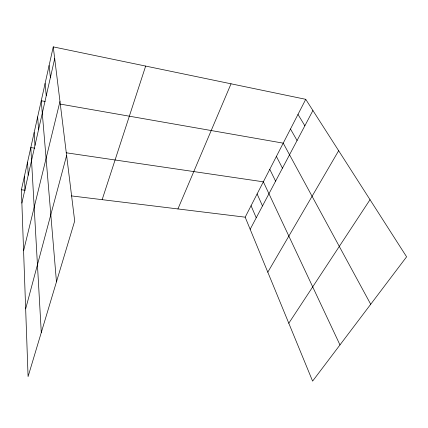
<?xml version="1.0" encoding="UTF-8"?>
<svg xmlns="http://www.w3.org/2000/svg" width="428" height="428" viewBox="0 0 428 428"><rect width="100%" height="100%" fill="white"/><g stroke="black" fill="none" stroke-linecap="round" stroke-linejoin="round"><path stroke-width="0.64" d="M53.254 46.882L74.691 221.003L28.082 376.597L21.4 189.781L53.254 46.882L305.747 99.323L406.6 256.811L312.595 381.118L245.18 217.173L305.747 99.323M21.876 203.07L54.693 58.599M23.583 250.765L59.974 101.468M25.659 308.877L66.624 155.471M102.153 199.667L145.659 66.073M177.93 208.944L231.034 83.808M250.166 229.29L312.916 110.515M267.805 272.187L338.65 150.704M288.793 323.242L370.022 199.689M21.4 189.781L25.268 190.257M71.422 195.906L245.18 217.173M34.705 148.147L30.811 147.569L41.281 332.535M66.174 152.78L263.354 181.82L339.971 344.915M45.181 101.452L41.243 100.762L56.464 281.854M60.252 104.09L283.224 143.15L370.712 304.265M297.99 114.42L304.859 125.768M290.489 129.021L297.069 140.512M276.397 156.434L282.459 168.167M269.779 169.317L275.6 181.146M257.116 193.948L262.498 205.943M251.065 205.729L256.238 217.788M49.092 65.538L50.397 77.527M45.095 83.487L46.261 95.717M37.643 116.919L38.573 129.556M34.165 132.514L34.994 145.317M27.569 162.116L28.211 175.191M24.433 176.181L24.99 189.369"/></g></svg>
